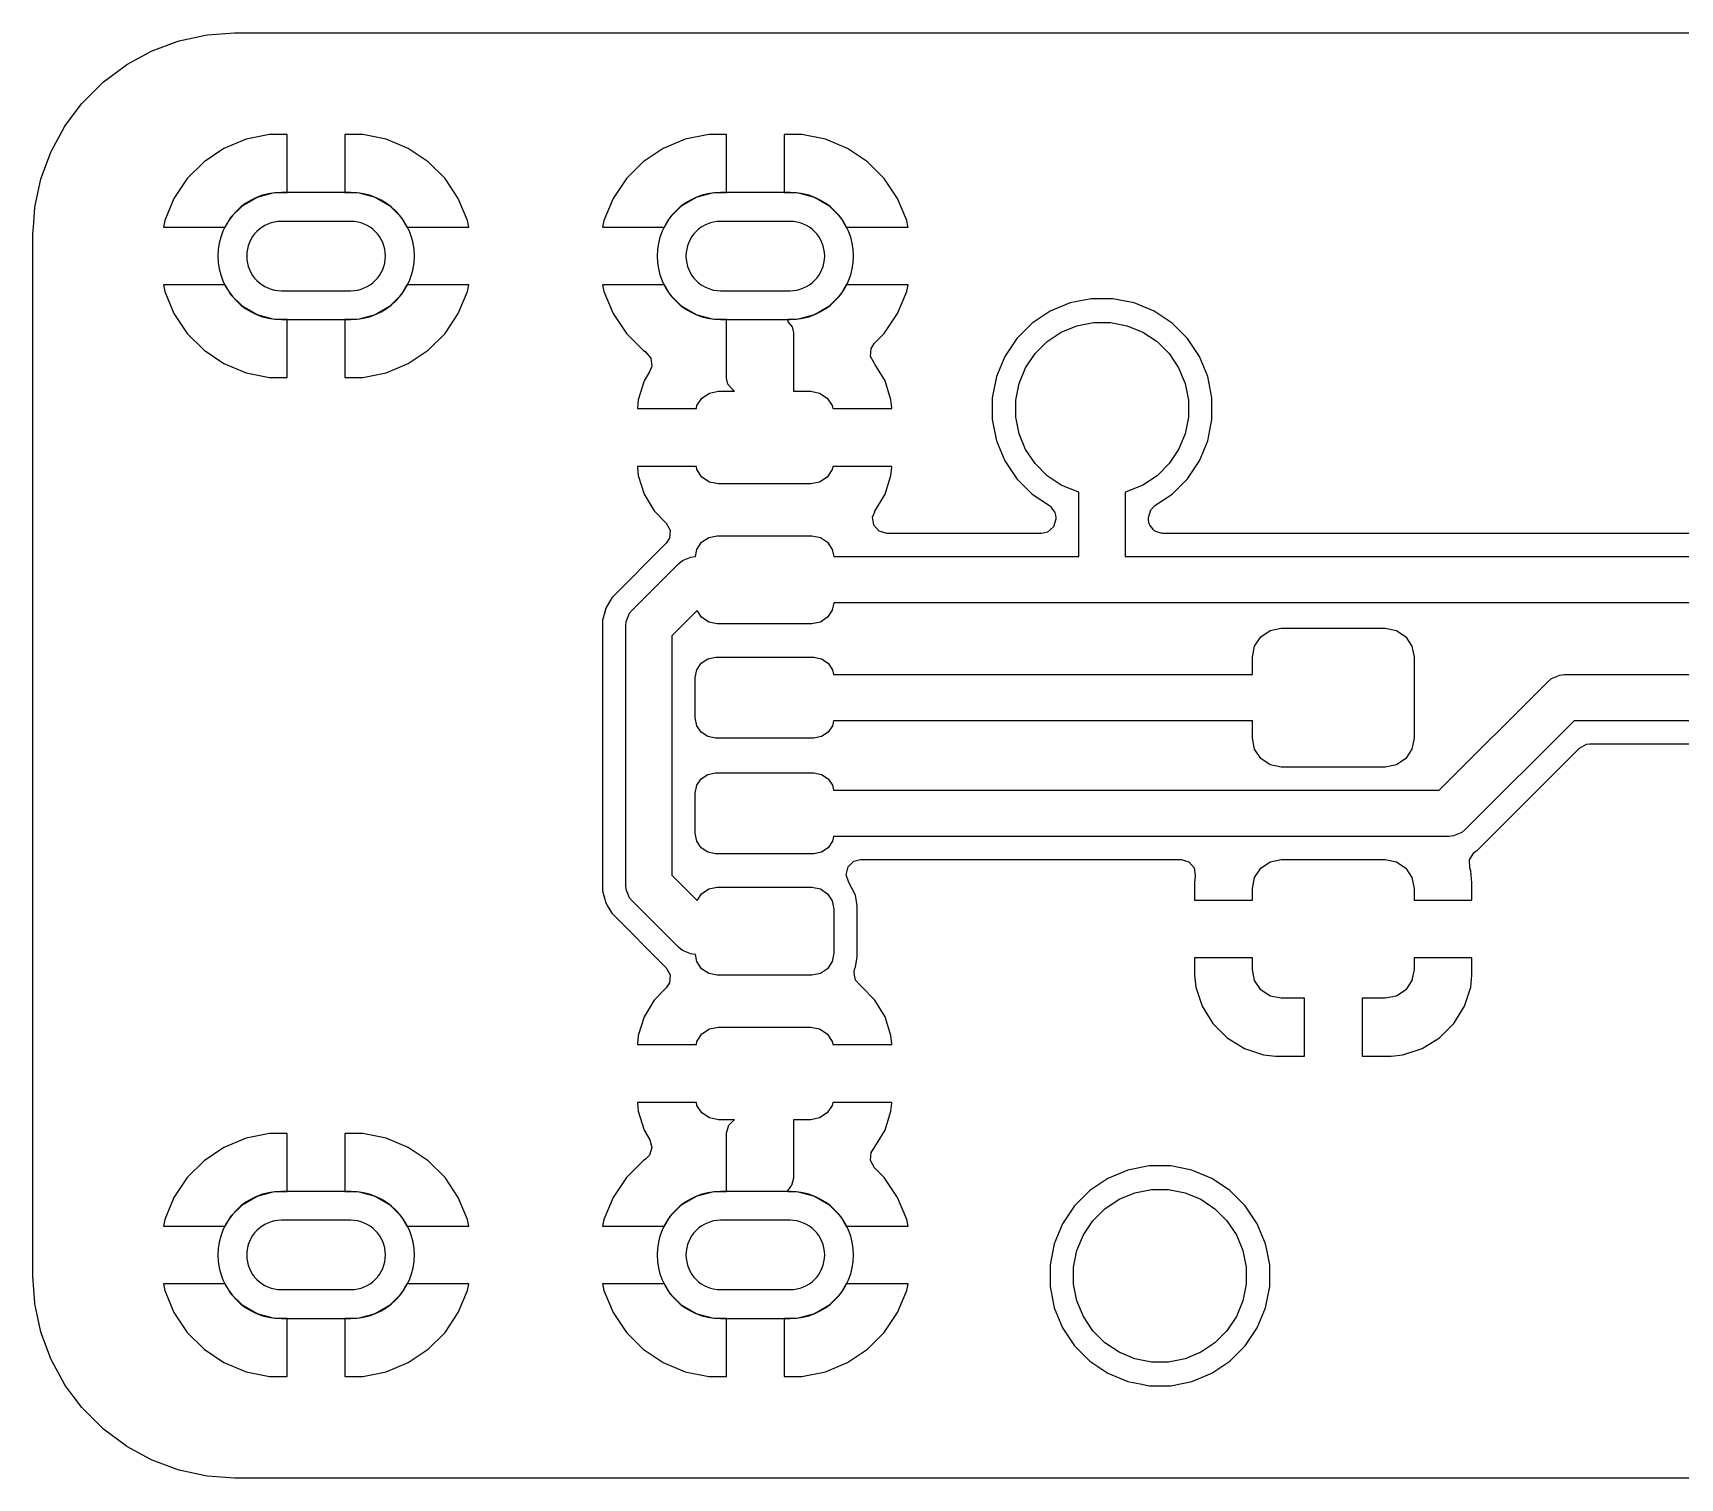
# Model space of a CAD drawing. Header units: millimetres. Extents: x 129.8 to 159.7, y -103.7 to -91.3.
# Drawn here: x 129.75 to 144, y -103.75 to -91.25 of the extents above; entities that cross this region are included whole.
import ezdxf

# ---------------------------------------------------------------- set-up
doc = ezdxf.new("R2010")
doc.units = ezdxf.units.MM
doc.layers.add('L1 (Sig, PWR)', color=13, linetype='CONTINUOUS', true_color=0xc83434)

msp = doc.modelspace()

# ---------------------------------------------------------------- linework, layer by layer
at = {"layer": 'L1 (Sig, PWR)', "linetype": 'CONTINUOUS'}
for p, q in [((130.781528, -91.405503), (130.998809, -91.324462)), ((130.998809, -91.324462), (131.015768, -91.319483)), ((131.015768, -91.319483), (131.24236, -91.27019)), ((131.24236, -91.27019), (131.259857, -91.267674)), ((131.259857, -91.267674), (131.495582, -91.250816)), ((131.495582, -91.250816), (131.504428, -91.2505)), ((131.504428, -91.2505), (131.54417, -91.2505)), ((131.54417, -91.2505), (157.95583, -91.2505)), ((130.561924, -91.523981), (130.765456, -91.412843)), ((130.765456, -91.412843), (130.781528, -91.405503)), ((130.361413, -91.672506), (130.547054, -91.533537)), ((130.547054, -91.533537), (130.561924, -91.523981)), ((130.18408, -91.848056), (130.348056, -91.68408)), ((130.348056, -91.68408), (130.361413, -91.672506)), ((130.033537, -92.047054), (130.172506, -91.861413)), ((130.172506, -91.861413), (130.18408, -91.848056)), ((130.023981, -92.061924), (130.033537, -92.047054)), ((129.912843, -92.265456), (130.023981, -92.061924)), ((131.593725, -92.17035), (131.402641, -92.2495)), ((131.593733, -92.170348), (131.593725, -92.17035)), ((131.796579, -92.13), (131.593733, -92.170348)), ((131.95, -92.13), (131.796579, -92.13)), ((131.95, -92.63), (131.95, -92.13)), ((132.60342, -92.13), (132.45, -92.13)), ((132.45, -92.13), (132.45, -92.63)), ((132.806266, -92.170348), (132.60342, -92.13)), ((132.806274, -92.17035), (132.806266, -92.170348)), ((132.997358, -92.2495), (132.806274, -92.17035)), ((135.393725, -92.17035), (135.202641, -92.2495)), ((135.393733, -92.170348), (135.393725, -92.17035)), ((135.596579, -92.13), (135.393733, -92.170348)), ((135.75, -92.13), (135.596579, -92.13)), ((135.75, -92.63), (135.75, -92.13)), ((136.40342, -92.13), (136.25, -92.13)), ((136.25, -92.13), (136.25, -92.63)), ((136.606266, -92.170348), (136.40342, -92.13)), ((136.606274, -92.17035), (136.606266, -92.170348)), ((136.797358, -92.2495), (136.606274, -92.17035)), ((129.824462, -92.498809), (129.905503, -92.281528)), ((129.905503, -92.281528), (129.912843, -92.265456)), ((131.402631, -92.249505), (131.230664, -92.36441)), ((131.402641, -92.2495), (131.402631, -92.249505)), ((132.997368, -92.249505), (132.997358, -92.2495)), ((133.169335, -92.36441), (132.997368, -92.249505)), ((135.202631, -92.249505), (135.030664, -92.36441)), ((135.202641, -92.2495), (135.202631, -92.249505)), ((136.797368, -92.249505), (136.797358, -92.2495)), ((136.969335, -92.36441), (136.797368, -92.249505)), ((131.23066, -92.364413), (131.084413, -92.51066)), ((131.230664, -92.36441), (131.23066, -92.364413)), ((133.169339, -92.364413), (133.169335, -92.36441)), ((133.315586, -92.51066), (133.169339, -92.364413)), ((135.03066, -92.364413), (134.884413, -92.51066)), ((135.030664, -92.36441), (135.03066, -92.364413)), ((136.969339, -92.364413), (136.969335, -92.36441)), ((137.115586, -92.51066), (136.969339, -92.364413)), ((129.77019, -92.74236), (129.819483, -92.515768)), ((129.819483, -92.515768), (129.824462, -92.498809)), ((131.08441, -92.510664), (130.969505, -92.682631)), ((131.084413, -92.51066), (131.08441, -92.510664)), ((133.315589, -92.510664), (133.315586, -92.51066)), ((133.430494, -92.682631), (133.315589, -92.510664)), ((134.88441, -92.510664), (134.769505, -92.682631)), ((134.884413, -92.51066), (134.88441, -92.510664)), ((137.115589, -92.510664), (137.115586, -92.51066)), ((137.230494, -92.682631), (137.115589, -92.510664)), ((129.755506, -92.93), (129.767674, -92.759857)), ((129.767674, -92.759857), (129.77019, -92.74236)), ((130.9695, -92.682641), (130.890351, -92.873723)), ((130.969505, -92.682631), (130.9695, -92.682641)), ((131.463656, -92.845181), (131.565181, -92.743656)), ((131.565181, -92.743656), (131.689524, -92.671866)), ((131.689524, -92.671866), (131.828211, -92.634705)), ((131.828211, -92.634705), (131.9, -92.63)), ((131.9, -92.63), (131.95, -92.63)), ((132.5, -92.63), (131.9, -92.63)), ((132.45, -92.63), (132.5, -92.63)), ((132.5, -92.63), (132.571789, -92.634705)), ((132.571789, -92.634705), (132.710476, -92.671866)), ((132.710476, -92.671866), (132.834819, -92.743656)), ((132.834819, -92.743656), (132.936344, -92.845181)), ((133.430499, -92.682641), (133.430494, -92.682631)), ((133.509648, -92.873723), (133.430499, -92.682641)), ((134.7695, -92.682641), (134.690351, -92.873723)), ((134.769505, -92.682631), (134.7695, -92.682641)), ((135.263656, -92.845181), (135.365181, -92.743656)), ((135.365181, -92.743656), (135.489524, -92.671866)), ((135.489524, -92.671866), (135.628211, -92.634705)), ((135.628211, -92.634705), (135.7, -92.63)), ((135.7, -92.63), (135.75, -92.63)), ((136.3, -92.63), (135.7, -92.63)), ((136.25, -92.63), (136.3, -92.63)), ((136.3, -92.63), (136.371789, -92.634705)), ((136.371789, -92.634705), (136.510476, -92.671866)), ((136.510476, -92.671866), (136.634819, -92.743656)), ((136.634819, -92.743656), (136.736344, -92.845181)), ((137.230499, -92.682641), (137.230494, -92.682631)), ((137.309648, -92.873723), (137.230499, -92.682641)), ((130.89035, -92.873725), (130.879157, -92.93)), ((130.890351, -92.873723), (130.89035, -92.873725)), ((131.414685, -92.93), (131.463656, -92.845181)), ((132.5, -92.88), (131.9, -92.88)), ((132.936344, -92.845181), (132.985315, -92.93)), ((133.509649, -92.873725), (133.509648, -92.873723)), ((133.520843, -92.93), (133.509649, -92.873725)), ((134.69035, -92.873725), (134.679157, -92.93)), ((134.690351, -92.873723), (134.69035, -92.873725)), ((135.214685, -92.93), (135.263656, -92.845181)), ((136.3, -92.88), (135.7, -92.88)), ((136.736344, -92.845181), (136.785315, -92.93)), ((137.309649, -92.873725), (137.309648, -92.873723)), ((137.316144, -92.906379), (137.309649, -92.873725)), ((137.319745, -92.924482), (137.316144, -92.906379)), ((129.7505, -93.004427), (129.750816, -92.995582)), ((129.7505, -96.328271), (129.7505, -93.004427)), ((129.750816, -92.995582), (129.753755, -92.954486)), ((129.753755, -92.954485), (129.755506, -92.93)), ((129.753755, -92.954486), (129.753755, -92.954485)), ((130.879157, -92.93), (131.414685, -92.93)), ((132.985315, -92.93), (133.520843, -92.93)), ((134.679157, -92.93), (135.214685, -92.93)), ((136.785315, -92.93), (137.320843, -92.93)), ((137.319747, -92.924488), (137.319745, -92.924482)), ((137.320843, -92.93), (137.319747, -92.924488)), ((130.879157, -93.43), (130.89035, -93.486274)), ((131.414685, -93.43), (130.879157, -93.43)), ((131.463656, -93.514819), (131.414685, -93.43)), ((132.985315, -93.43), (132.936344, -93.514819)), ((133.520843, -93.43), (132.985315, -93.43)), ((133.509649, -93.486274), (133.520843, -93.43)), ((134.679157, -93.43), (134.69035, -93.486274)), ((135.214685, -93.43), (134.679157, -93.43)), ((135.263656, -93.514819), (135.214685, -93.43)), ((136.785315, -93.43), (136.736344, -93.514819)), ((137.320843, -93.43), (136.785315, -93.43)), ((137.309649, -93.486274), (137.320843, -93.43)), ((130.89035, -93.486274), (130.890351, -93.486276)), ((130.890351, -93.486276), (130.9695, -93.677358)), ((131.565181, -93.616344), (131.463656, -93.514819)), ((131.689524, -93.688134), (131.565181, -93.616344)), ((131.9, -93.48), (132.5, -93.48)), ((132.834819, -93.616344), (132.710476, -93.688134)), ((132.936344, -93.514819), (132.834819, -93.616344)), ((133.430499, -93.677358), (133.509648, -93.486276)), ((133.509648, -93.486276), (133.509649, -93.486274)), ((134.69035, -93.486274), (134.690351, -93.486276)), ((134.690351, -93.486276), (134.7695, -93.677358)), ((135.365181, -93.616344), (135.263656, -93.514819)), ((135.489524, -93.688134), (135.365181, -93.616344)), ((135.7, -93.48), (136.3, -93.48)), ((136.634819, -93.616344), (136.510476, -93.688134)), ((136.736344, -93.514819), (136.634819, -93.616344)), ((137.230499, -93.677358), (137.309648, -93.486276)), ((137.309648, -93.486276), (137.309649, -93.486274)), ((138.722748, -93.586027), (138.549771, -93.657676)), ((138.722756, -93.586025), (138.722748, -93.586027)), ((138.906379, -93.5495), (138.722756, -93.586025)), ((138.906384, -93.5495), (138.906379, -93.5495)), ((139.093616, -93.5495), (138.906384, -93.5495)), ((139.09362, -93.5495), (139.093616, -93.5495)), ((139.277243, -93.586025), (139.09362, -93.5495)), ((139.277251, -93.586027), (139.277243, -93.586025)), ((139.450228, -93.657676), (139.277251, -93.586027)), ((130.9695, -93.677358), (130.969505, -93.677368)), ((130.969505, -93.677368), (131.08441, -93.849335)), ((131.828211, -93.725295), (131.689524, -93.688134)), ((131.9, -93.73), (131.828211, -93.725295)), ((131.95, -93.73), (131.9, -93.73)), ((131.9, -93.73), (132.5, -93.73)), ((131.95, -94.23), (131.95, -93.73)), ((132.5, -93.73), (132.45, -93.73)), ((132.45, -93.73), (132.45, -94.23)), ((132.571789, -93.725295), (132.5, -93.73)), ((132.710476, -93.688134), (132.571789, -93.725295)), ((133.315589, -93.849335), (133.430494, -93.677368)), ((133.430494, -93.677368), (133.430499, -93.677358)), ((134.7695, -93.677358), (134.769505, -93.677368)), ((134.769505, -93.677368), (134.88441, -93.849335)), ((135.628211, -93.725295), (135.489524, -93.688134)), ((135.7, -93.73), (135.628211, -93.725295)), ((135.75, -93.73), (135.7, -93.73)), ((135.7, -93.73), (136.3, -93.73)), ((135.75, -94.236), (135.75, -93.73)), ((136.3, -93.73), (136.28, -93.73)), ((136.28, -93.73), (136.28, -93.747718)), ((136.28, -93.747718), (136.318794, -93.792489)), ((136.371789, -93.725295), (136.3, -93.73)), ((136.510476, -93.688134), (136.371789, -93.725295)), ((137.115589, -93.849335), (137.230494, -93.677368)), ((137.230494, -93.677368), (137.230499, -93.677358)), ((138.394088, -93.7617), (138.2617, -93.894088)), ((138.394092, -93.761697), (138.394088, -93.7617)), ((138.549762, -93.657681), (138.394092, -93.761697)), ((138.549771, -93.657676), (138.549762, -93.657681)), ((138.782286, -93.782295), (138.926487, -93.753611)), ((138.926487, -93.753611), (139.073513, -93.753611)), ((139.073513, -93.753611), (139.217714, -93.782295)), ((139.450237, -93.657681), (139.450228, -93.657676)), ((139.605907, -93.761697), (139.450237, -93.657681)), ((139.605911, -93.7617), (139.605907, -93.761697)), ((139.738299, -93.894088), (139.605911, -93.7617)), ((131.08441, -93.849335), (131.084413, -93.849339)), ((131.084413, -93.849339), (131.23066, -93.995586)), ((133.169339, -93.995586), (133.315586, -93.849339)), ((133.315586, -93.849339), (133.315589, -93.849335)), ((134.88441, -93.849335), (134.884413, -93.849339)), ((134.884413, -93.849339), (135.030659, -93.995585)), ((136.318794, -93.792489), (136.33, -93.844)), ((136.33, -93.844), (136.33, -94.35)), ((137.030119, -93.934805), (137.115586, -93.849339)), ((137.115586, -93.849339), (137.115589, -93.849335)), ((138.261697, -93.894092), (138.157681, -94.049762)), ((138.2617, -93.894088), (138.261697, -93.894092)), ((138.524205, -93.920242), (138.646452, -93.838559)), ((138.646452, -93.838559), (138.782286, -93.782295)), ((139.217714, -93.782295), (139.353548, -93.838559)), ((139.353548, -93.838559), (139.475795, -93.920242)), ((139.738302, -93.894092), (139.738299, -93.894088)), ((139.842318, -94.049762), (139.738302, -93.894092)), ((131.23066, -93.995586), (131.230664, -93.995589)), ((131.230664, -93.995589), (131.402631, -94.110494)), ((132.997368, -94.110494), (133.169335, -93.995589)), ((133.169335, -93.995589), (133.169339, -93.995586)), ((135.030659, -93.995585), (135.050741, -94.009003)), ((135.050741, -94.009003), (135.095547, -94.062615)), ((136.996633, -94.048845), (137.001617, -93.979153)), ((137.001617, -93.979153), (137.030119, -93.934805)), ((138.338559, -94.146452), (138.420242, -94.024205)), ((138.420242, -94.024205), (138.524205, -93.920242)), ((139.475795, -93.920242), (139.579758, -94.024205)), ((139.579758, -94.024205), (139.661441, -94.146452)), ((131.402631, -94.110494), (131.402641, -94.110499)), ((131.402641, -94.110499), (131.593725, -94.189649)), ((132.806274, -94.189649), (132.997358, -94.110499)), ((132.997358, -94.110499), (132.997368, -94.110494)), ((135.087969, -94.176256), (135.036982, -94.260599)), ((135.104256, -94.13194), (135.087969, -94.176256)), ((135.095547, -94.062615), (135.104256, -94.13194)), ((137.030118, -94.110168), (136.996633, -94.048845)), ((137.035072, -94.115122), (137.030118, -94.110168)), ((137.123018, -94.260603), (137.035072, -94.115122)), ((138.157676, -94.049771), (138.086027, -94.222748)), ((138.157681, -94.049762), (138.157676, -94.049771)), ((138.282295, -94.282286), (138.338559, -94.146452)), ((139.661441, -94.146452), (139.717705, -94.282286)), ((139.842321, -94.049768), (139.842318, -94.049762)), ((139.842322, -94.049769), (139.842321, -94.049768)), ((139.913973, -94.222749), (139.842322, -94.049769)), ((131.593725, -94.189649), (131.593733, -94.189651)), ((131.593733, -94.189651), (131.796579, -94.229999)), ((131.796579, -94.229999), (131.796583, -94.23)), ((131.796583, -94.23), (131.95, -94.23)), ((132.45, -94.23), (132.603417, -94.23)), ((132.603417, -94.23), (132.60342, -94.229999)), ((132.60342, -94.229999), (132.806266, -94.189651)), ((132.806266, -94.189651), (132.806274, -94.189649)), ((135.03698, -94.260603), (134.986409, -94.422893)), ((135.036982, -94.260599), (135.03698, -94.260603)), ((135.761206, -94.287511), (135.75, -94.236)), ((135.806961, -94.340315), (135.761206, -94.287511)), ((137.17359, -94.422892), (137.123018, -94.260603)), ((138.086025, -94.222756), (138.0495, -94.406379)), ((138.086027, -94.222748), (138.086025, -94.222756)), ((138.253611, -94.426487), (138.282295, -94.282286)), ((139.717705, -94.282286), (139.746389, -94.426487)), ((139.9505, -94.406384), (139.913973, -94.222749)), ((134.986409, -94.422893), (134.98, -94.493427)), ((135.489946, -94.5), (135.495224, -94.473463)), ((135.495224, -94.473463), (135.538579, -94.408579)), ((135.538579, -94.408579), (135.603463, -94.365224)), ((135.603463, -94.365224), (135.68, -94.35)), ((135.68, -94.35), (135.82, -94.35)), ((135.811709, -94.341709), (135.806961, -94.340315)), ((135.82, -94.35), (135.811709, -94.341709)), ((136.33, -94.35), (136.48, -94.35)), ((136.48, -94.35), (136.556537, -94.365224)), ((136.556537, -94.365224), (136.621421, -94.408579)), ((136.621421, -94.408579), (136.664776, -94.473463)), ((136.664776, -94.473463), (136.670054, -94.5)), ((137.173591, -94.422897), (137.17359, -94.422892)), ((137.179999, -94.493417), (137.173591, -94.422897)), ((138.0495, -94.406379), (138.0495, -94.59362)), ((138.253611, -94.573513), (138.253611, -94.426487)), ((139.746389, -94.426487), (139.746389, -94.573513)), ((139.9505, -94.593616), (139.9505, -94.406384)), ((134.98, -94.493427), (134.98, -94.5)), ((134.98, -94.5), (135.489946, -94.5)), ((136.670054, -94.5), (137.179999, -94.5)), ((137.179999, -94.5), (137.179999, -94.493417)), ((138.0495, -94.59362), (138.086025, -94.777243)), ((138.282295, -94.717714), (138.253611, -94.573513)), ((139.746389, -94.573513), (139.717705, -94.717714)), ((139.913973, -94.777251), (139.9505, -94.593616)), ((138.338559, -94.853548), (138.282295, -94.717714)), ((139.717705, -94.717714), (139.661441, -94.853548)), ((138.086025, -94.777243), (138.086027, -94.777251)), ((138.086027, -94.777251), (138.157676, -94.950228)), ((138.420242, -94.975795), (138.338559, -94.853548)), ((139.661441, -94.853548), (139.579758, -94.975795)), ((139.842322, -94.950231), (139.913973, -94.777251)), ((135.489946, -95), (134.980001, -95)), ((134.980001, -95), (134.980001, -95.006582)), ((134.980001, -95.006582), (134.986408, -95.077102)), ((135.495224, -95.026537), (135.489946, -95)), ((135.538579, -95.091421), (135.495224, -95.026537)), ((136.664776, -95.026537), (136.621421, -95.091421)), ((136.670054, -95), (136.664776, -95.026537)), ((137.18, -95), (136.670054, -95)), ((137.17359, -95.077106), (137.18, -95.006572)), ((137.18, -95.006572), (137.18, -95)), ((138.157676, -94.950228), (138.157681, -94.950237)), ((138.157681, -94.950237), (138.261697, -95.105907)), ((138.524205, -95.079758), (138.420242, -94.975795)), ((139.579758, -94.975795), (139.475795, -95.079758)), ((139.738302, -95.105908), (139.842322, -94.950231)), ((134.986408, -95.077102), (134.986409, -95.077107)), ((134.986409, -95.077107), (135.036981, -95.239396)), ((135.603463, -95.134776), (135.538579, -95.091421)), ((135.68, -95.15), (135.603463, -95.134776)), ((136.48, -95.15), (135.68, -95.15)), ((136.556537, -95.134776), (136.48, -95.15)), ((136.621421, -95.091421), (136.556537, -95.134776)), ((137.123019, -95.239395), (137.17359, -95.077106)), ((138.261697, -95.105907), (138.2617, -95.105911)), ((138.2617, -95.105911), (138.394089, -95.2383)), ((138.646452, -95.161441), (138.524205, -95.079758)), ((138.782286, -95.217705), (138.646452, -95.161441)), ((139.353548, -95.161441), (139.217714, -95.217705)), ((139.475795, -95.079758), (139.353548, -95.161441)), ((139.605908, -95.238302), (139.738302, -95.105908)), ((135.036981, -95.239396), (135.124927, -95.384877)), ((137.031194, -95.391293), (137.123019, -95.239395)), ((138.394089, -95.2383), (138.394092, -95.238302)), ((138.394092, -95.238302), (138.544391, -95.338728)), ((138.8, -95.221228), (138.782286, -95.217705)), ((138.8, -95.78), (138.8, -95.221228)), ((139.217714, -95.217705), (139.2, -95.221228)), ((139.2, -95.221228), (139.2, -95.78)), ((139.455607, -95.338729), (139.605908, -95.238302)), ((135.124927, -95.384877), (135.229147, -95.489097)), ((137.014528, -95.437853), (137.033833, -95.392888)), ((137.024472, -95.507011), (137.014528, -95.437853)), ((137.033833, -95.392888), (137.031194, -95.391293)), ((138.544391, -95.338728), (138.549481, -95.344818)), ((138.549481, -95.344818), (138.556703, -95.348117)), ((138.556703, -95.348117), (138.571566, -95.371245)), ((138.571566, -95.371245), (138.589196, -95.39234)), ((138.5995, -95.4555), (138.579815, -95.522539)), ((138.589196, -95.39234), (138.591147, -95.401714)), ((138.591147, -95.401714), (138.594477, -95.406895)), ((138.594477, -95.406895), (138.5995, -95.44183)), ((138.5995, -95.44183), (138.5995, -95.4555)), ((139.4005, -95.44183), (139.420185, -95.374791)), ((139.4005, -95.4555), (139.4005, -95.44183)), ((139.405523, -95.490435), (139.4005, -95.4555)), ((139.420185, -95.374791), (139.455607, -95.338729)), ((135.229147, -95.489097), (135.262632, -95.55042)), ((135.262632, -95.55042), (135.257648, -95.620112)), ((135.59729, -95.614463), (135.67, -95.6)), ((135.67, -95.6), (136.49, -95.6)), ((136.49, -95.6), (136.56271, -95.614463)), ((137.070227, -95.559815), (137.024472, -95.507011)), ((137.137266, -95.5795), (137.070227, -95.559815)), ((138.4755, -95.5795), (137.137266, -95.5795)), ((138.527011, -95.568294), (138.4755, -95.5795)), ((138.579815, -95.522539), (138.527011, -95.568294)), ((139.409418, -95.496496), (139.405523, -95.490435)), ((139.411706, -95.507011), (139.409418, -95.496496)), ((139.429007, -95.526978), (139.411706, -95.507011)), ((139.443297, -95.549213), (139.429007, -95.526978)), ((139.451533, -95.552974), (139.443297, -95.549213)), ((139.457461, -95.559815), (139.451533, -95.552974)), ((139.482812, -95.567259), (139.457461, -95.559815)), ((139.506853, -95.578238), (139.482812, -95.567259)), ((139.515814, -95.576949), (139.506853, -95.578238)), ((139.5245, -95.5795), (139.515814, -95.576949)), ((147.509403, -95.5795), (139.5245, -95.5795)), ((135.229147, -95.664459), (134.758522, -96.135084)), ((135.257648, -95.620112), (135.229147, -95.664459)), ((135.481989, -95.78), (135.494463, -95.71729)), ((135.494463, -95.71729), (135.53565, -95.65565)), ((135.53565, -95.65565), (135.59729, -95.614463)), ((136.56271, -95.614463), (136.62435, -95.65565)), ((136.62435, -95.65565), (136.665537, -95.71729)), ((136.665537, -95.71729), (136.678011, -95.78)), ((134.937579, -96.239579), (135.338579, -95.838578)), ((135.338579, -95.838578), (135.368886, -95.813706)), ((135.368886, -95.813706), (135.440982, -95.783843)), ((135.440982, -95.783843), (135.48, -95.78)), ((135.48, -95.78), (135.481989, -95.78)), ((136.678011, -95.78), (138.8, -95.78)), ((139.2, -95.78), (145, -95.78)), ((134.75852, -96.135087), (134.705794, -96.226409)), ((134.758522, -96.135084), (134.75852, -96.135087)), ((136.678011, -96.18), (136.665537, -96.24271)), ((145, -96.18), (136.678011, -96.18)), ((134.691455, -96.27992), (134.6785, -96.328271)), ((134.691456, -96.279921), (134.691455, -96.27992)), ((134.705793, -96.226412), (134.691456, -96.27992)), ((134.691456, -96.27992), (134.691456, -96.279921)), ((134.705794, -96.226409), (134.705793, -96.226411)), ((134.705793, -96.226411), (134.705793, -96.226412)), ((134.882843, -96.341982), (134.912706, -96.269886)), ((134.912706, -96.269886), (134.937579, -96.239579)), ((135.496733, -96.246108), (135.279, -96.463842)), ((135.53565, -96.30435), (135.496733, -96.246108)), ((135.59729, -96.345537), (135.53565, -96.30435)), ((136.62435, -96.30435), (136.56271, -96.345537)), ((136.665537, -96.24271), (136.62435, -96.30435)), ((129.7505, -101.57), (129.7505, -96.328271)), ((134.6785, -96.328271), (134.6785, -98.671726)), ((134.879, -96.381), (134.882843, -96.341982)), ((134.879, -98.619), (134.879, -96.381)), ((135.279, -96.463842), (135.279, -98.536157)), ((135.67, -96.36), (135.59729, -96.345537)), ((136.49, -96.36), (135.67, -96.36)), ((136.56271, -96.345537), (136.49, -96.36)), ((140.373223, -96.473223), (140.454329, -96.41903)), ((140.454329, -96.41903), (140.55, -96.4)), ((140.55, -96.4), (141.45, -96.4)), ((141.45, -96.4), (141.545671, -96.41903)), ((141.545671, -96.41903), (141.626777, -96.473223)), ((140.3, -96.65), (140.31903, -96.554329)), ((140.31903, -96.554329), (140.373223, -96.473223)), ((141.626777, -96.473223), (141.68097, -96.554329)), ((141.68097, -96.554329), (141.7, -96.65)), ((135.493321, -96.75803), (135.531256, -96.701256)), ((135.531256, -96.701256), (135.58803, -96.663321)), ((135.58803, -96.663321), (135.655, -96.65)), ((135.655, -96.65), (136.505, -96.65)), ((136.505, -96.65), (136.57197, -96.663321)), ((136.57197, -96.663321), (136.628744, -96.701256)), ((136.628744, -96.701256), (136.666679, -96.75803)), ((140.3, -96.8), (140.3, -96.65)), ((141.7, -96.65), (141.7, -97.35)), ((135.48, -96.825), (135.493321, -96.75803)), ((135.48, -97.175), (135.48, -96.825)), ((136.666679, -96.75803), (136.675027, -96.8)), ((136.675027, -96.8), (140.3, -96.8)), ((141.917158, -97.8), (142.858579, -96.858578)), ((142.858579, -96.858578), (142.888886, -96.833706)), ((142.888886, -96.833706), (142.960982, -96.803843)), ((142.960982, -96.803843), (143, -96.8)), ((143, -96.8), (144.8, -96.8)), ((135.493321, -97.24197), (135.48, -97.175)), ((135.531256, -97.298744), (135.493321, -97.24197)), ((135.58803, -97.336679), (135.531256, -97.298744)), ((136.628744, -97.298744), (136.57197, -97.336679)), ((136.666679, -97.24197), (136.628744, -97.298744)), ((136.675027, -97.2), (136.666679, -97.24197)), ((140.3, -97.2), (136.675027, -97.2)), ((140.3, -97.35), (140.3, -97.2)), ((143.082843, -97.2), (142.141421, -98.141421)), ((144.8, -97.2), (143.082843, -97.2)), ((135.655, -97.35), (135.58803, -97.336679)), ((136.505, -97.35), (135.655, -97.35)), ((136.57197, -97.336679), (136.505, -97.35)), ((140.31903, -97.445671), (140.3, -97.35)), ((140.373223, -97.526777), (140.31903, -97.445671)), ((141.68097, -97.445671), (141.626777, -97.526777)), ((141.7, -97.35), (141.68097, -97.445671)), ((142.245913, -98.32048), (143.129573, -97.436818)), ((143.129573, -97.436818), (143.190896, -97.403334)), ((143.190896, -97.403334), (143.217254, -97.4005)), ((143.217254, -97.4005), (144.502404, -97.4005)), ((140.454329, -97.58097), (140.373223, -97.526777)), ((140.55, -97.6), (140.454329, -97.58097)), ((141.45, -97.6), (140.55, -97.6)), ((141.545671, -97.58097), (141.45, -97.6)), ((141.626777, -97.526777), (141.545671, -97.58097)), ((135.493321, -97.75803), (135.531256, -97.701256)), ((135.531256, -97.701256), (135.58803, -97.663321)), ((135.58803, -97.663321), (135.655, -97.65)), ((135.655, -97.65), (136.505, -97.65)), ((136.505, -97.65), (136.57197, -97.663321)), ((136.57197, -97.663321), (136.628744, -97.701256)), ((136.628744, -97.701256), (136.666679, -97.75803)), ((135.48, -97.825), (135.493321, -97.75803)), ((135.48, -98.175), (135.48, -97.825)), ((136.666679, -97.75803), (136.675027, -97.8)), ((136.675027, -97.8), (141.917158, -97.8)), ((135.493321, -98.24197), (135.48, -98.175)), ((142.111114, -98.166294), (142.039018, -98.196157)), ((142.141421, -98.141421), (142.111114, -98.166294)), ((135.531256, -98.298744), (135.493321, -98.24197)), ((135.58803, -98.336679), (135.531256, -98.298744)), ((136.628744, -98.298744), (136.57197, -98.336679)), ((136.666679, -98.24197), (136.628744, -98.298744)), ((136.675027, -98.2), (136.666679, -98.24197)), ((142, -98.2), (136.675027, -98.2)), ((142.039018, -98.196157), (142, -98.2)), ((142.236853, -98.32571), (142.245913, -98.32048)), ((135.655, -98.35), (135.58803, -98.336679)), ((136.505, -98.35), (135.655, -98.35)), ((136.57197, -98.336679), (136.505, -98.35)), ((136.786217, -98.531571), (136.802046, -98.463518)), ((136.802046, -98.463518), (136.852155, -98.414827)), ((136.852155, -98.414827), (136.910015, -98.4005)), ((136.910015, -98.4005), (139.68307, -98.4005)), ((139.68307, -98.4005), (139.750109, -98.420185)), ((139.750109, -98.420185), (139.795864, -98.472989)), ((140.373223, -98.473223), (140.454329, -98.41903)), ((140.454329, -98.41903), (140.55, -98.4)), ((140.55, -98.4), (141.45, -98.4)), ((141.45, -98.4), (141.545671, -98.41903)), ((141.545671, -98.41903), (141.626777, -98.473223)), ((142.178751, -98.40227), (142.214482, -98.342228)), ((142.181154, -98.472099), (142.178751, -98.40227)), ((142.214482, -98.342228), (142.236853, -98.32571)), ((135.279, -98.536157), (135.496733, -98.753891)), ((136.80648, -98.588377), (136.786217, -98.531571)), ((136.805428, -98.588914), (136.80648, -98.588377)), ((136.809577, -98.597057), (136.805428, -98.588914)), ((136.809692, -98.597379), (136.809577, -98.597057)), ((136.809856, -98.597605), (136.809692, -98.597379)), ((136.809857, -98.597607), (136.809856, -98.597605)), ((136.809859, -98.597609), (136.809857, -98.597607)), ((136.866017, -98.707825), (136.809859, -98.597609)), ((139.795864, -98.472989), (139.806428, -98.537103)), ((139.806428, -98.537103), (139.8, -98.600013)), ((139.8, -98.600013), (139.8, -98.75)), ((140.3, -98.65), (140.31903, -98.554329)), ((140.31903, -98.554329), (140.373223, -98.473223)), ((141.626777, -98.473223), (141.68097, -98.554329)), ((141.68097, -98.554329), (141.7, -98.65)), ((142.189505, -98.497301), (142.181154, -98.472099)), ((142.199998, -98.600013), (142.189505, -98.497301)), ((142.199999, -98.600028), (142.199998, -98.600013)), ((142.199999, -98.75), (142.199999, -98.600028)), ((134.6785, -98.671726), (134.705793, -98.773589)), ((134.882843, -98.658018), (134.879, -98.619)), ((134.912706, -98.730114), (134.882843, -98.658018)), ((134.937579, -98.760421), (134.912706, -98.730114)), ((135.496733, -98.753891), (135.53565, -98.69565)), ((135.53565, -98.69565), (135.59729, -98.654463)), ((135.59729, -98.654463), (135.67, -98.64)), ((135.67, -98.64), (136.49, -98.64)), ((136.49, -98.64), (136.56271, -98.654463)), ((136.56271, -98.654463), (136.62435, -98.69565)), ((136.62435, -98.69565), (136.665537, -98.75729)), ((136.866017, -98.707826), (136.866017, -98.707825)), ((136.866018, -98.707828), (136.866017, -98.707826)), ((136.866018, -98.707829), (136.866018, -98.707828)), ((136.880499, -98.79926), (136.866018, -98.707829)), ((140.3, -98.75), (140.3, -98.65)), ((141.7, -98.65), (141.7, -98.75)), ((134.705793, -98.773589), (134.723726, -98.804649)), ((134.723726, -98.804649), (134.75852, -98.864913)), ((134.75852, -98.864913), (134.758522, -98.864915)), ((134.758522, -98.864915), (135.229147, -99.33554)), ((135.338579, -99.161422), (134.937579, -98.760421)), ((136.665537, -98.75729), (136.68, -98.83)), ((136.68, -98.83), (136.68, -99.21)), ((136.880499, -98.799266), (136.880499, -98.79926)), ((136.8805, -99.240735), (136.880499, -98.799266)), ((139.8, -98.75), (140.3, -98.75)), ((141.7, -98.75), (142.199999, -98.75)), ((135.368886, -99.186294), (135.338579, -99.161422)), ((135.440982, -99.216157), (135.368886, -99.186294)), ((135.48, -99.22), (135.440982, -99.216157)), ((135.481989, -99.22), (135.48, -99.22)), ((135.494463, -99.28271), (135.481989, -99.22)), ((135.53565, -99.34435), (135.494463, -99.28271)), ((136.665537, -99.28271), (136.62435, -99.34435)), ((136.68, -99.21), (136.665537, -99.28271)), ((136.866017, -99.332175), (136.8805, -99.240735)), ((140.3, -99.25), (139.800001, -99.25)), ((139.800001, -99.25), (139.800001, -99.399986)), ((140.3, -99.35), (140.3, -99.25)), ((142.2, -99.25), (141.7, -99.25)), ((141.7, -99.25), (141.7, -99.35)), ((142.2, -99.399973), (142.2, -99.25)), ((135.229147, -99.33554), (135.262632, -99.396863)), ((135.262632, -99.396863), (135.257648, -99.466555)), ((135.59729, -99.385537), (135.53565, -99.34435)), ((135.67, -99.4), (135.59729, -99.385537)), ((136.49, -99.4), (135.67, -99.4)), ((136.56271, -99.385537), (136.49, -99.4)), ((136.62435, -99.34435), (136.56271, -99.385537)), ((136.853786, -99.373296), (136.85426, -99.369678)), ((136.858376, -99.399986), (136.853786, -99.373296)), ((136.85426, -99.369678), (136.857205, -99.349468)), ((136.857205, -99.349468), (136.866017, -99.332175)), ((136.865627, -99.442155), (136.858376, -99.399986)), ((136.909318, -99.489863), (136.865627, -99.442155)), ((139.800001, -99.399986), (139.810494, -99.502697)), ((140.31903, -99.445671), (140.3, -99.35)), ((140.373223, -99.526777), (140.31903, -99.445671)), ((141.68097, -99.445671), (141.626777, -99.526777)), ((141.7, -99.35), (141.68097, -99.445671)), ((142.189506, -99.50269), (142.199999, -99.399986)), ((142.199999, -99.399986), (142.2, -99.399973)), ((135.229148, -99.510902), (135.124926, -99.615124)), ((135.257648, -99.466555), (135.229148, -99.510902)), ((136.908974, -99.490303), (136.909318, -99.489863)), ((136.911619, -99.492375), (136.908974, -99.490303)), ((136.912816, -99.493682), (136.911619, -99.492375)), ((136.914879, -99.494929), (136.912816, -99.493682)), ((137.035072, -99.615122), (136.914879, -99.494929)), ((139.810494, -99.502697), (139.865641, -99.669119)), ((140.454329, -99.58097), (140.373223, -99.526777)), ((140.55, -99.6), (140.454329, -99.58097)), ((140.75, -99.6), (140.55, -99.6)), ((140.75, -100.099998), (140.75, -99.6)), ((141.45, -99.6), (141.25, -99.6)), ((141.25, -99.6), (141.25, -100.099999)), ((141.545671, -99.58097), (141.45, -99.6)), ((141.626777, -99.526777), (141.545671, -99.58097)), ((142.134358, -99.669119), (142.189505, -99.502697)), ((142.189505, -99.502697), (142.189506, -99.50269)), ((135.124926, -99.615124), (135.03698, -99.760604)), ((137.123018, -99.760603), (137.035072, -99.615122)), ((139.865641, -99.669119), (139.865643, -99.669124)), ((139.865643, -99.669124), (139.957684, -99.818345)), ((142.042315, -99.818345), (142.134356, -99.669124)), ((142.134356, -99.669124), (142.134358, -99.669119)), ((135.03698, -99.760604), (134.986409, -99.922893)), ((135.538579, -99.908579), (135.603463, -99.865224)), ((135.603463, -99.865224), (135.68, -99.85)), ((135.68, -99.85), (136.48, -99.85)), ((136.48, -99.85), (136.556537, -99.865224)), ((136.556537, -99.865224), (136.621421, -99.908579)), ((137.17359, -99.922892), (137.123018, -99.760603)), ((139.957684, -99.818345), (140.081654, -99.942315)), ((141.918345, -99.942315), (142.042315, -99.818345)), ((134.986409, -99.922893), (134.98, -99.993427)), ((134.98, -99.993427), (134.98, -100)), ((134.98, -100), (135.489946, -100)), ((135.489946, -100), (135.495224, -99.973463)), ((135.495224, -99.973463), (135.538579, -99.908579)), ((136.621421, -99.908579), (136.664776, -99.973463)), ((136.664776, -99.973463), (136.670054, -100)), ((136.670054, -100), (137.179999, -100)), ((137.173591, -99.922897), (137.17359, -99.922892)), ((137.179999, -99.993417), (137.173591, -99.922897)), ((137.179999, -100), (137.179999, -99.993417)), ((140.081654, -99.942315), (140.230875, -100.034356)), ((141.769124, -100.034356), (141.918345, -99.942315)), ((140.230875, -100.034356), (140.23088, -100.034358)), ((140.23088, -100.034358), (140.397302, -100.089505)), ((140.397302, -100.089505), (140.397309, -100.089506)), ((140.397309, -100.089506), (140.500019, -100.099999)), ((140.500019, -100.099999), (140.749999, -100.099999)), ((140.749999, -100.099999), (140.75, -100.099998)), ((141.25, -100.099999), (141.499972, -100.099999)), ((141.499972, -100.099999), (141.499986, -100.099998)), ((141.499986, -100.099998), (141.602697, -100.089505)), ((141.602697, -100.089505), (141.769119, -100.034358)), ((141.769119, -100.034358), (141.769124, -100.034356)), ((135.489946, -100.5), (134.980001, -100.5)), ((134.980001, -100.5), (134.980001, -100.506582)), ((134.980001, -100.506582), (134.986408, -100.577102)), ((134.986408, -100.577102), (134.986409, -100.577107)), ((134.986409, -100.577107), (135.036981, -100.739396)), ((135.495224, -100.526537), (135.489946, -100.5)), ((135.538579, -100.591421), (135.495224, -100.526537)), ((135.603463, -100.634776), (135.538579, -100.591421)), ((136.621421, -100.591421), (136.556537, -100.634776)), ((136.664776, -100.526537), (136.621421, -100.591421)), ((136.670054, -100.5), (136.664776, -100.526537)), ((137.18, -100.5), (136.670054, -100.5)), ((137.123019, -100.739395), (137.17359, -100.577106)), ((137.17359, -100.577106), (137.18, -100.506572)), ((137.18, -100.506572), (137.18, -100.5)), ((135.036981, -100.739396), (135.087969, -100.823741)), ((135.68, -100.65), (135.603463, -100.634776)), ((135.82, -100.65), (135.68, -100.65)), ((135.75, -100.764), (135.769685, -100.696961)), ((135.769685, -100.696961), (135.794809, -100.67519)), ((135.794809, -100.67519), (135.82, -100.65)), ((136.48, -100.65), (136.33, -100.65)), ((136.33, -100.65), (136.33, -101.156)), ((136.556537, -100.634776), (136.48, -100.65)), ((137.035075, -100.884872), (137.123019, -100.739395)), ((131.593725, -100.81035), (131.402641, -100.8895)), ((131.593733, -100.810348), (131.593725, -100.81035)), ((131.796579, -100.77), (131.593733, -100.810348)), ((131.95, -100.77), (131.796579, -100.77)), ((131.95, -101.27), (131.95, -100.77)), ((132.60342, -100.77), (132.45, -100.77)), ((132.45, -100.77), (132.45, -101.27)), ((132.806266, -100.810348), (132.60342, -100.77)), ((132.806274, -100.81035), (132.806266, -100.810348)), ((132.997358, -100.8895), (132.806274, -100.81035)), ((135.087969, -100.823741), (135.105805, -100.891296)), ((135.75, -101.27), (135.75, -100.764)), ((137.030126, -100.889821), (137.035075, -100.884872)), ((131.23066, -101.004413), (131.084413, -101.15066)), ((131.230664, -101.00441), (131.23066, -101.004413)), ((131.402631, -100.889505), (131.230664, -101.00441)), ((131.402641, -100.8895), (131.402631, -100.889505)), ((132.997368, -100.889505), (132.997358, -100.8895)), ((133.169335, -101.00441), (132.997368, -100.889505)), ((133.169339, -101.004413), (133.169335, -101.00441)), ((133.315586, -101.15066), (133.169339, -101.004413)), ((135.03066, -101.004413), (134.884413, -101.15066)), ((135.030665, -101.004409), (135.03066, -101.004413)), ((135.050746, -100.990991), (135.030665, -101.004409)), ((135.084287, -100.957769), (135.050746, -100.990991)), ((135.105805, -100.891296), (135.084287, -100.957769)), ((136.996633, -101.003869), (137.001617, -100.934177)), ((137.030118, -101.065192), (136.996633, -101.003869)), ((137.001617, -100.934177), (137.030126, -100.889821)), ((131.08441, -101.150664), (130.969505, -101.322631)), ((131.084413, -101.15066), (131.08441, -101.150664)), ((133.315589, -101.150664), (133.315586, -101.15066)), ((133.430494, -101.322631), (133.315589, -101.150664)), ((134.88441, -101.150664), (134.769505, -101.322631)), ((134.884413, -101.15066), (134.88441, -101.150664)), ((136.33, -101.156), (136.320552, -101.188173)), ((137.115586, -101.15066), (137.030118, -101.065192)), ((137.115589, -101.150664), (137.115586, -101.15066)), ((137.230494, -101.322631), (137.115589, -101.150664)), ((139.049762, -101.157681), (138.894092, -101.261697)), ((139.049771, -101.157676), (139.049762, -101.157681)), ((139.222748, -101.086027), (139.049771, -101.157676)), ((139.222756, -101.086025), (139.222748, -101.086027)), ((139.406379, -101.0495), (139.222756, -101.086025)), ((139.406384, -101.0495), (139.406379, -101.0495)), ((139.593616, -101.0495), (139.406384, -101.0495)), ((139.59362, -101.0495), (139.593616, -101.0495)), ((139.777243, -101.086025), (139.59362, -101.0495)), ((139.777251, -101.086027), (139.777243, -101.086025)), ((139.950228, -101.157676), (139.777251, -101.086027)), ((139.950237, -101.157681), (139.950228, -101.157676)), ((140.049732, -101.224162), (139.950237, -101.157681)), ((131.565181, -101.383656), (131.689524, -101.311866)), ((131.689524, -101.311866), (131.828211, -101.274705)), ((131.828211, -101.274705), (131.9, -101.27)), ((131.9, -101.27), (131.95, -101.27)), ((132.5, -101.27), (131.9, -101.27)), ((132.45, -101.27), (132.5, -101.27)), ((132.5, -101.27), (132.571789, -101.274705)), ((132.571789, -101.274705), (132.710476, -101.311866)), ((132.710476, -101.311866), (132.834819, -101.383656)), ((135.365181, -101.383656), (135.489524, -101.311866)), ((135.489524, -101.311866), (135.628211, -101.274705)), ((135.628211, -101.274705), (135.7, -101.27)), ((135.7, -101.27), (135.75, -101.27)), ((136.3, -101.27), (135.7, -101.27)), ((136.289355, -101.247804), (136.28, -101.256298)), ((136.28, -101.256298), (136.28, -101.27)), ((136.28, -101.27), (136.3, -101.27)), ((136.308596, -101.224527), (136.289355, -101.247804)), ((136.3, -101.27), (136.371789, -101.274705)), ((136.310315, -101.223039), (136.308596, -101.224527)), ((136.310583, -101.222124), (136.310315, -101.223039)), ((136.311843, -101.220601), (136.310583, -101.222124)), ((136.320552, -101.188173), (136.311843, -101.220601)), ((136.371789, -101.274705), (136.510476, -101.311866)), ((136.510476, -101.311866), (136.634819, -101.383656)), ((138.894088, -101.2617), (138.7617, -101.394088)), ((138.894092, -101.261697), (138.894088, -101.2617)), ((139.146452, -101.338559), (139.282286, -101.282295)), ((139.282286, -101.282295), (139.426487, -101.253611)), ((139.426487, -101.253611), (139.573513, -101.253611)), ((139.573513, -101.253611), (139.717714, -101.282295)), ((139.717714, -101.282295), (139.853548, -101.338559)), ((140.105907, -101.261697), (140.049732, -101.224162)), ((140.105911, -101.2617), (140.105907, -101.261697)), ((140.238299, -101.394088), (140.105911, -101.2617)), ((130.9695, -101.322641), (130.890351, -101.513723)), ((130.969505, -101.322631), (130.9695, -101.322641)), ((131.463656, -101.485181), (131.565181, -101.383656)), ((132.834819, -101.383656), (132.936344, -101.485181)), ((133.430499, -101.322641), (133.430494, -101.322631)), ((133.509648, -101.513723), (133.430499, -101.322641)), ((134.7695, -101.322641), (134.690351, -101.513723)), ((134.769505, -101.322631), (134.7695, -101.322641)), ((135.263656, -101.485181), (135.365181, -101.383656)), ((136.634819, -101.383656), (136.736344, -101.485181)), ((137.230499, -101.322641), (137.230494, -101.322631)), ((137.309648, -101.513723), (137.230499, -101.322641)), ((138.761697, -101.394092), (138.657681, -101.549762)), ((138.7617, -101.394088), (138.761697, -101.394092)), ((138.920242, -101.524205), (139.024205, -101.420242)), ((139.024205, -101.420242), (139.146452, -101.338559)), ((139.853548, -101.338559), (139.975795, -101.420242)), ((139.975795, -101.420242), (140.079758, -101.524205)), ((140.238302, -101.394092), (140.238299, -101.394088)), ((140.342318, -101.549762), (140.238302, -101.394092)), ((129.7505, -101.995572), (129.7505, -101.57)), ((130.89035, -101.513725), (130.879157, -101.57)), ((130.879157, -101.57), (131.414685, -101.57)), ((130.890351, -101.513723), (130.89035, -101.513725)), ((131.414685, -101.57), (131.463656, -101.485181)), ((132.5, -101.52), (131.9, -101.52)), ((132.936344, -101.485181), (132.985315, -101.57)), ((132.985315, -101.57), (133.520843, -101.57)), ((133.509649, -101.513725), (133.509648, -101.513723)), ((133.520843, -101.57), (133.509649, -101.513725)), ((134.69035, -101.513725), (134.679157, -101.57)), ((134.679157, -101.57), (135.214685, -101.57)), ((134.690351, -101.513723), (134.69035, -101.513725)), ((135.214685, -101.57), (135.263656, -101.485181)), ((136.3, -101.52), (135.7, -101.52)), ((136.736344, -101.485181), (136.785315, -101.57)), ((136.785315, -101.57), (137.320843, -101.57)), ((137.309649, -101.513725), (137.309648, -101.513723)), ((137.320843, -101.57), (137.309649, -101.513725)), ((138.657676, -101.549771), (138.586027, -101.722748)), ((138.657681, -101.549762), (138.657676, -101.549771)), ((138.838559, -101.646452), (138.920242, -101.524205)), ((140.079758, -101.524205), (140.161441, -101.646452)), ((140.342321, -101.549768), (140.342318, -101.549762)), ((140.342322, -101.549769), (140.342321, -101.549768)), ((140.413973, -101.722749), (140.342322, -101.549769)), ((138.586025, -101.722756), (138.5495, -101.906379)), ((138.586027, -101.722748), (138.586025, -101.722756)), ((138.782295, -101.782286), (138.838559, -101.646452)), ((140.161441, -101.646452), (140.217705, -101.782286)), ((140.424533, -101.775837), (140.413973, -101.722749)), ((138.753611, -101.926487), (138.782295, -101.782286)), ((140.217705, -101.782286), (140.246389, -101.926487)), ((140.4505, -101.906384), (140.424533, -101.775837)), ((129.750816, -102.004417), (129.7505, -101.995572)), ((129.767156, -102.232897), (129.750816, -102.004417)), ((138.5495, -101.906379), (138.5495, -102.09362)), ((138.753611, -102.073513), (138.753611, -101.926487)), ((140.246389, -101.926487), (140.246389, -102.073513)), ((140.4505, -102.093616), (140.4505, -101.906384)), ((130.879157, -102.07), (130.89035, -102.126274)), ((131.414685, -102.07), (130.879157, -102.07)), ((130.89035, -102.126274), (130.890351, -102.126276)), ((130.890351, -102.126276), (130.9695, -102.317358)), ((131.463656, -102.154819), (131.414685, -102.07)), ((131.565181, -102.256344), (131.463656, -102.154819)), ((131.9, -102.12), (132.5, -102.12)), ((132.936344, -102.154819), (132.834819, -102.256344)), ((132.985315, -102.07), (132.936344, -102.154819)), ((133.520843, -102.07), (132.985315, -102.07)), ((133.430499, -102.317358), (133.509648, -102.126276)), ((133.509648, -102.126276), (133.509649, -102.126274)), ((133.509649, -102.126274), (133.520843, -102.07)), ((134.679157, -102.07), (134.69035, -102.126274)), ((135.214685, -102.07), (134.679157, -102.07)), ((134.69035, -102.126274), (134.690351, -102.126276)), ((134.690351, -102.126276), (134.7695, -102.317358)), ((135.263656, -102.154819), (135.214685, -102.07)), ((135.365181, -102.256344), (135.263656, -102.154819)), ((135.7, -102.12), (136.3, -102.12)), ((136.736344, -102.154819), (136.634819, -102.256344)), ((136.785315, -102.07), (136.736344, -102.154819)), ((137.320843, -102.07), (136.785315, -102.07)), ((137.230499, -102.317358), (137.309648, -102.126276)), ((137.309648, -102.126276), (137.309649, -102.126274)), ((137.309649, -102.126274), (137.320843, -102.07)), ((138.5495, -102.09362), (138.586025, -102.277243)), ((138.782295, -102.217714), (138.753611, -102.073513)), ((140.246389, -102.073513), (140.217705, -102.217714)), ((140.413973, -102.277251), (140.4505, -102.093616)), ((129.767674, -102.240135), (129.767156, -102.232897)), ((129.770191, -102.257641), (129.767674, -102.240135)), ((129.819481, -102.484223), (129.770191, -102.257641)), ((131.689524, -102.328134), (131.565181, -102.256344)), ((132.834819, -102.256344), (132.710476, -102.328134)), ((135.489524, -102.328134), (135.365181, -102.256344)), ((136.634819, -102.256344), (136.510476, -102.328134)), ((138.586025, -102.277243), (138.586027, -102.277251)), ((138.586027, -102.277251), (138.657676, -102.450228)), ((138.838559, -102.353548), (138.782295, -102.217714)), ((140.217705, -102.217714), (140.161441, -102.353548)), ((140.342322, -102.450231), (140.413973, -102.277251)), ((130.9695, -102.317358), (130.969505, -102.317368)), ((130.969505, -102.317368), (131.08441, -102.489335)), ((131.828211, -102.365295), (131.689524, -102.328134)), ((131.9, -102.37), (131.828211, -102.365295)), ((131.95, -102.37), (131.9, -102.37)), ((131.9, -102.37), (132.5, -102.37)), ((131.95, -102.87), (131.95, -102.37)), ((132.5, -102.37), (132.45, -102.37)), ((132.45, -102.37), (132.45, -102.87)), ((132.571789, -102.365295), (132.5, -102.37)), ((132.710476, -102.328134), (132.571789, -102.365295)), ((133.315589, -102.489335), (133.430494, -102.317368)), ((133.430494, -102.317368), (133.430499, -102.317358)), ((134.7695, -102.317358), (134.769505, -102.317368)), ((134.769505, -102.317368), (134.88441, -102.489335)), ((135.628211, -102.365295), (135.489524, -102.328134)), ((135.7, -102.37), (135.628211, -102.365295)), ((135.75, -102.37), (135.7, -102.37)), ((135.7, -102.37), (136.3, -102.37)), ((135.75, -102.87), (135.75, -102.37)), ((136.3, -102.37), (136.25, -102.37)), ((136.25, -102.37), (136.25, -102.87)), ((136.371789, -102.365295), (136.3, -102.37)), ((136.510476, -102.328134), (136.371789, -102.365295)), ((137.115589, -102.489335), (137.230494, -102.317368)), ((137.230494, -102.317368), (137.230499, -102.317358)), ((138.657676, -102.450228), (138.657681, -102.450237)), ((138.657681, -102.450237), (138.761697, -102.605907)), ((138.920242, -102.475795), (138.838559, -102.353548)), ((140.161441, -102.353548), (140.079758, -102.475795)), ((140.238302, -102.605908), (140.342322, -102.450231)), ((129.824463, -102.501194), (129.819481, -102.484223)), ((129.905501, -102.718465), (129.824463, -102.501194)), ((131.08441, -102.489335), (131.084413, -102.489339)), ((131.084413, -102.489339), (131.23066, -102.635586)), ((133.169339, -102.635586), (133.315586, -102.489339)), ((133.315586, -102.489339), (133.315589, -102.489335)), ((134.88441, -102.489335), (134.884413, -102.489339)), ((134.884413, -102.489339), (135.03066, -102.635586)), ((136.969339, -102.635586), (137.115586, -102.489339)), ((137.115586, -102.489339), (137.115589, -102.489335)), ((139.024205, -102.579758), (138.920242, -102.475795)), ((139.146452, -102.661441), (139.024205, -102.579758)), ((139.975795, -102.579758), (139.853548, -102.661441)), ((140.079758, -102.475795), (139.975795, -102.579758)), ((129.912845, -102.734548), (129.905501, -102.718465)), ((130.023977, -102.938068), (129.912845, -102.734548)), ((131.23066, -102.635586), (131.230664, -102.635589)), ((131.230664, -102.635589), (131.402631, -102.750494)), ((132.997368, -102.750494), (133.169335, -102.635589)), ((133.169335, -102.635589), (133.169339, -102.635586)), ((135.03066, -102.635586), (135.030664, -102.635589)), ((135.030664, -102.635589), (135.202631, -102.750494)), ((136.797368, -102.750494), (136.969335, -102.635589)), ((136.969335, -102.635589), (136.969339, -102.635586)), ((138.761697, -102.605907), (138.7617, -102.605911)), ((138.7617, -102.605911), (138.894088, -102.738299)), ((138.894088, -102.738299), (138.894092, -102.738302)), ((138.894092, -102.738302), (139.049762, -102.842318)), ((139.282286, -102.717705), (139.146452, -102.661441)), ((139.426487, -102.746389), (139.282286, -102.717705)), ((139.717714, -102.717705), (139.573513, -102.746389)), ((139.853548, -102.661441), (139.717714, -102.717705)), ((139.950231, -102.842322), (140.105908, -102.738302)), ((140.105908, -102.738302), (140.238302, -102.605908)), ((131.402631, -102.750494), (131.402641, -102.750499)), ((131.402641, -102.750499), (131.593725, -102.829649)), ((131.593725, -102.829649), (131.593733, -102.829651)), ((131.593733, -102.829651), (131.796579, -102.869999)), ((131.796579, -102.869999), (131.796583, -102.87)), ((131.796583, -102.87), (131.95, -102.87)), ((132.45, -102.87), (132.603417, -102.87)), ((132.603417, -102.87), (132.60342, -102.869999)), ((132.60342, -102.869999), (132.806266, -102.829651)), ((132.806266, -102.829651), (132.806274, -102.829649)), ((132.806274, -102.829649), (132.997358, -102.750499)), ((132.997358, -102.750499), (132.997368, -102.750494)), ((135.202631, -102.750494), (135.202641, -102.750499)), ((135.202641, -102.750499), (135.393725, -102.829649)), ((135.393725, -102.829649), (135.393733, -102.829651)), ((135.393733, -102.829651), (135.596579, -102.869999)), ((135.596579, -102.869999), (135.596583, -102.87)), ((135.596583, -102.87), (135.75, -102.87)), ((136.25, -102.87), (136.403417, -102.87)), ((136.403417, -102.87), (136.40342, -102.869999)), ((136.40342, -102.869999), (136.606266, -102.829651)), ((136.606266, -102.829651), (136.606274, -102.829649)), ((136.606274, -102.829649), (136.797358, -102.750499)), ((136.797358, -102.750499), (136.797368, -102.750494)), ((139.049762, -102.842318), (139.049768, -102.842321)), ((139.049768, -102.842321), (139.049769, -102.842322)), ((139.049769, -102.842322), (139.222749, -102.913973)), ((139.573513, -102.746389), (139.426487, -102.746389)), ((139.777251, -102.913973), (139.950231, -102.842322)), ((130.033542, -102.952951), (130.023977, -102.938068)), ((130.101458, -103.043677), (130.033542, -102.952951)), ((139.222749, -102.913973), (139.343884, -102.938068)), ((139.343884, -102.938068), (139.406379, -102.950499)), ((139.406379, -102.950499), (139.406383, -102.9505)), ((139.406383, -102.9505), (139.406384, -102.9505)), ((139.406384, -102.9505), (139.593617, -102.9505)), ((139.593617, -102.9505), (139.593618, -102.950499)), ((139.593618, -102.950499), (139.777251, -102.913973)), ((130.172501, -103.138579), (130.101458, -103.043677)), ((130.184087, -103.15195), (130.172501, -103.138579)), ((130.348049, -103.315912), (130.184087, -103.15195)), ((130.36142, -103.327498), (130.348049, -103.315912)), ((130.547048, -103.466457), (130.36142, -103.327498)), ((130.561931, -103.476022), (130.547048, -103.466457)), ((130.765446, -103.587151), (130.561931, -103.476022)), ((130.78154, -103.594501), (130.765446, -103.587151)), ((130.998801, -103.675534), (130.78154, -103.594501)), ((131.015776, -103.680518), (130.998801, -103.675534)), ((131.242352, -103.729807), (131.015776, -103.680518)), ((131.259864, -103.732325), (131.242352, -103.729807)), ((131.495582, -103.749184), (131.259864, -103.732325)), ((131.504428, -103.7495), (131.495582, -103.749184)), ((157.995572, -103.7495), (131.504428, -103.7495))]:
    msp.add_line(p, q, dxfattribs=at)
at = {"layer": 'L1 (Sig, PWR)'}
for centre, radius, start, end in [((131.9, -93.18), 0.55, 90, 270), ((132.5, -93.18), 0.55, 270, 450), ((135.7, -93.18), 0.55, 90, 270), ((136.3, -93.18), 0.55, 270, 450), ((131.9, -93.18), 0.3, 90, 270), ((132.5, -93.18), 0.3, 270, 450), ((135.7, -93.18), 0.3, 90, 270), ((136.3, -93.18), 0.3, 270, 450), ((131.9, -101.82), 0.55, 90, 270), ((132.5, -101.82), 0.55, 270, 450), ((135.7, -101.82), 0.55, 90, 270), ((136.3, -101.82), 0.55, 270, 450), ((131.9, -101.82), 0.3, 90, 270), ((132.5, -101.82), 0.3, 270, 450), ((135.7, -101.82), 0.3, 90, 270), ((136.3, -101.82), 0.3, 270, 450)]:
    msp.add_arc(centre, radius, start, end, dxfattribs=at)

doc.saveas('drawing.dxf')
